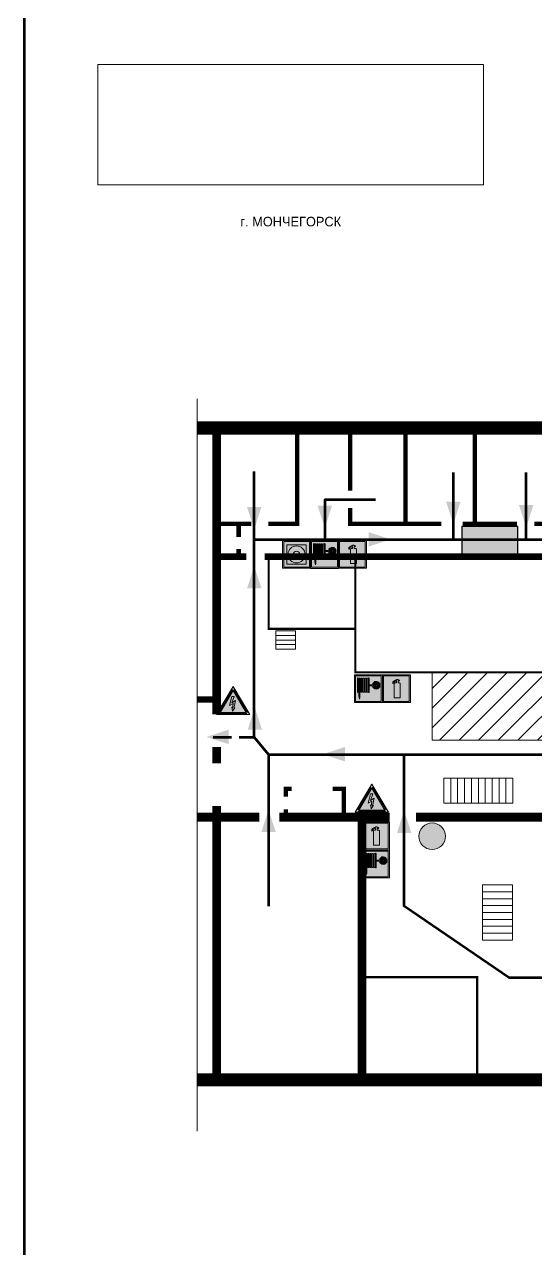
# Model space of a CAD drawing. Header units: millimetres. Extents: x 13114 to 67229, y 22859 to 38520.
# Drawn here: x 20243.1 to 20393, y 30531.2 to 30889.8 of the extents above; entities that cross this region are included whole.
import ezdxf

# ---------------------------------------------------------------- set-up
doc = ezdxf.new("R2010")
doc.units = ezdxf.units.MM
doc.layers.add('План_Штампы', color=7, linetype='Continuous')
doc.styles.add('обычный', font='arial.ttf')
picture_1 = doc.add_image_def('image1.jpg', size_in_pixel=(337, 105))

# ---------------------------------------------------------------- blocks, each defined once
blk = doc.blocks.new('A$C7B8C2D5B')
at = {"lineweight": 0}
h = blk.add_hatch(color=5, dxfattribs=at)
h.dxf.hatch_style = 1
h.paths.add_polyline_path([(1.4, -3.02, 1), (-2.11, -3.02, 1)])
at = {"color": 5, "lineweight": 0}
blk.add_circle((-0.36, -3.02), 1.75, dxfattribs=at)
blk = doc.blocks.new('A$C32E8229D')
at = {"true_color": 0xffffff}
blk.add_hatch(color=7, dxfattribs=at).paths.add_polyline_path([(0, 0), (0, -8), (16, -8), (16, 0)])
h = blk.add_hatch(color=126)
h.paths.add_polyline_path([(0.2, -0.2), (15.8, -0.2), (15.8, -7.8), (0.2, -7.8)])
h.paths.add_polyline_path([(13.49, -2.05), (12.08, -2.05), (11.37, -2.63, 0.162397), (11.29, -2.84), (11.29, -3.63), (10.35, -3.63), (10.35, -4.05), (11.68, -4.05), (11.68, -3.48), (12.26, -4.28), (11.29, -5.1), (11.29, -6.78), (11.85, -6.78), (11.85, -5.44), (12.8, -4.64), (12.8, -5.94), (14.46, -5.94), (14.46, -5.39), (13.45, -5.39), (13.45, -3.97), (12.46, -2.59), (13.15, -2.59), (13.69, -3.34), (14.18, -3)], flags=16)
h.paths.add_polyline_path([(10.74, -1.82, 1), (11.8, -1.82, 1)], flags=16)
h.paths.add_polyline_path([(9.39, -3.59), (5.99, -3.59), (6.56, -3.03), (5.91, -3.03), (5.1, -3.83), (5.91, -4.64), (6.56, -4.64), (5.99, -4.09), (9.39, -4.09)], flags=16)
h.paths.add_polyline_path([(4.29, -1.08), (1.72, -1.08), (1.72, -6.6), (4.29, -6.6)], flags=16)
at = {"color": 126}
blk.add_lwpolyline([(16, -8), (0, -8), (0, 0), (16, 0)], close=True, dxfattribs=at)
blk = doc.blocks.new('A$C37112FD5')
at = {"true_color": 0xf5f5ff}
h = blk.add_hatch(color=7, dxfattribs=at)
h.dxf.hatch_style = 1
h.paths.add_polyline_path([(12.8, -7.4), (0, -7.4), (0, -20.2), (12.8, -20.2)])
h.paths.add_polyline_path([(12.29, -7.91), (12.29, -19.69), (0.51, -19.69), (0.51, -7.91)], flags=16)
h.paths.add_polyline_path([(4.98, -9.04, -0.42597), (5.17, -9.22), (5.17, -12.25), (5.17, -15.29, -0.432244), (4.98, -15.47), (4.83, -15.47, -0.42597), (4.64, -15.29), (4.64, -12.25), (4.64, -9.22, -0.432244), (4.83, -9.04)], flags=0)
h.paths.add_polyline_path([(4.28, -9.22), (4.28, -12.25), (4.28, -15.29, -0.432244), (4.09, -15.47), (3.94, -15.47, -0.42597), (3.75, -15.29), (3.75, -12.25), (3.75, -9.22, -0.432244), (3.94, -9.04), (4.09, -9.04, -0.42597)], flags=0)
h.paths.add_polyline_path([(5.72, -9.04), (5.87, -9.04, -0.42597), (6.06, -9.22), (6.06, -12.25), (6.06, -15.29, -0.432244), (5.87, -15.47), (5.72, -15.47, -0.42597), (5.53, -15.29), (5.53, -12.25), (5.53, -9.22, -0.432244)], flags=0)
h.paths.add_polyline_path([(6.42, -8.9), (6.5, -8.9, -0.42597), (6.69, -9.08), (6.69, -12.03), (8.21, -12.03, -15.824349), (8.21, -12.47), (6.69, -12.47), (6.69, -15.42, -0.432244), (6.5, -15.6), (6.42, -15.6)], flags=0)
h.paths.add_polyline_path([(3.39, -9.22), (3.39, -12.25), (3.39, -15.29, -0.432244), (3.2, -15.47), (3.05, -15.47, -0.42597), (2.85, -15.29), (2.85, -12.25), (2.85, -9.22, -0.432244), (3.05, -9.04), (3.2, -9.04, -0.42597)], flags=0)
h.paths.add_polyline_path([(2.5, -9.22), (2.5, -16.71), (1.96, -16.71), (1.96, -9.22, -0.432244), (2.15, -9.04), (2.31, -9.04, -0.42597)], flags=0)
h.paths.add_polyline_path([(1.61, -8.9), (1.61, -15.6), (1.57, -15.6, -0.42597), (1.37, -15.42), (1.37, -12.03), (1.37, -9.09, -0.432244), (1.57, -8.9)], flags=0)
h.paths.add_polyline_path([(9.76, -10.81), (9.76, -12.03), (8.49, -12.03, -0.336371)], flags=0)
h.paths.add_polyline_path([(8.49, -12.47), (9.76, -12.47), (9.76, -13.7, -0.336371)], flags=0)
h.paths.add_polyline_path([(10.11, -10.81, -0.336371), (11.38, -12.03), (10.11, -12.03)], flags=0)
h.paths.add_polyline_path([(10.11, -12.47), (11.38, -12.47, -0.336371), (10.11, -13.7)], flags=0)
h.paths.add_polyline_path([(2.5, -16.84), (2.5, -17.05), (1.97, -17.05), (1.97, -16.84)], flags=0)
h.paths.add_polyline_path([(2.5, -17.24, -0.033778), (2.24, -18.6, -0.033778), (1.97, -17.24)], flags=0)
h = blk.add_hatch(color=242)
h.dxf.hatch_style = 1
h.paths.add_polyline_path([(12.29, -7.91), (0.51, -7.91), (0.51, -19.69), (12.29, -19.69)])
h.paths.add_polyline_path([(6.42, -15.6), (6.42, -8.9), (6.5, -8.9, -0.42597), (6.69, -9.08), (6.69, -12.03), (8.21, -12.03, -15.824349), (8.21, -12.47), (6.69, -12.47), (6.69, -15.42, -0.432244), (6.5, -15.6)], flags=16)
h.paths.add_polyline_path([(5.87, -15.47), (5.72, -15.47, -0.42597), (5.53, -15.29), (5.53, -12.25), (5.53, -9.22, -0.432244), (5.72, -9.04), (5.87, -9.04, -0.42597), (6.06, -9.22), (6.06, -12.25), (6.06, -15.29, -0.432244)], flags=16)
h.paths.add_polyline_path([(4.98, -15.47), (4.83, -15.47, -0.42597), (4.64, -15.29), (4.64, -12.25), (4.64, -9.22, -0.432244), (4.83, -9.04), (4.98, -9.04, -0.42597), (5.17, -9.22), (5.17, -12.25), (5.17, -15.29, -0.432244)], flags=16)
h.paths.add_polyline_path([(4.09, -15.47), (3.94, -15.47, -0.42597), (3.75, -15.29), (3.75, -12.25), (3.75, -9.22, -0.432244), (3.94, -9.04), (4.09, -9.04, -0.42597), (4.28, -9.22), (4.28, -12.25), (4.28, -15.29, -0.432244)], flags=16)
h.paths.add_polyline_path([(3.2, -15.47), (3.05, -15.47, -0.42597), (2.85, -15.29), (2.85, -12.25), (2.85, -9.22, -0.432244), (3.05, -9.04), (3.2, -9.04, -0.42597), (3.39, -9.22), (3.39, -12.25), (3.39, -15.29, -0.432244)], flags=16)
h.paths.add_polyline_path([(2.5, -17.05), (1.97, -17.05), (1.97, -16.84), (2.5, -16.84)], flags=16)
h.paths.add_polyline_path([(2.5, -17.24, -0.033778), (2.24, -18.6, -0.033778), (1.97, -17.24)], flags=16)
h.paths.add_polyline_path([(2.5, -16.71), (1.96, -16.71), (1.96, -9.22, -0.432244), (2.15, -9.04), (2.31, -9.04, -0.42597), (2.5, -9.22)], flags=16)
h.paths.add_polyline_path([(1.61, -15.6), (1.57, -15.6, -0.42597), (1.37, -15.42), (1.37, -12.03), (1.37, -9.09, -0.432244), (1.57, -8.9), (1.61, -8.9)], flags=16)
h.paths.add_polyline_path([(8.49, -12.47), (9.76, -12.47), (9.76, -13.7, -0.336371)], flags=0)
h.paths.add_polyline_path([(10.11, -13.7), (10.11, -12.47), (11.38, -12.47, -0.336371)], flags=0)
h.paths.add_polyline_path([(8.49, -12.03, -0.336371), (9.76, -10.81), (9.76, -12.03)], flags=0)
h.paths.add_polyline_path([(10.11, -12.03), (10.11, -10.81, -0.336371), (11.38, -12.03)], flags=0)
h = blk.add_hatch(color=7, dxfattribs=at)
h.dxf.hatch_style = 1
h.paths.add_polyline_path([(1.61, -8.9), (1.57, -8.9, 0.432244), (1.37, -9.09), (1.37, -12.03), (1.37, -15.42, 0.42597), (1.57, -15.6), (1.61, -15.6)])
h.paths.add_polyline_path([(2.5, -9.22, 0.42597), (2.31, -9.04), (2.15, -9.04, 0.432244), (1.96, -9.22), (1.96, -16.71), (2.5, -16.71)])
h.paths.add_polyline_path([(2.5, -16.84), (1.97, -16.84), (1.97, -17.05), (2.5, -17.05)])
h.paths.add_polyline_path([(2.5, -17.24), (1.97, -17.24, 0.033778), (2.24, -18.6, 0.033778)])
h.paths.add_polyline_path([(3.39, -12.25), (3.39, -9.22, 0.42597), (3.2, -9.04), (3.05, -9.04, 0.432244), (2.85, -9.22), (2.85, -12.25), (2.85, -15.29, 0.42597), (3.05, -15.47), (3.2, -15.47, 0.432244), (3.39, -15.29)])
h.paths.add_polyline_path([(4.28, -12.25), (4.28, -9.22, 0.42597), (4.09, -9.04), (3.94, -9.04, 0.432244), (3.75, -9.22), (3.75, -12.25), (3.75, -15.29, 0.42597), (3.94, -15.47), (4.09, -15.47, 0.432244), (4.28, -15.29)])
h.paths.add_polyline_path([(5.17, -12.25), (5.17, -9.22, 0.42597), (4.98, -9.04), (4.83, -9.04, 0.432244), (4.64, -9.22), (4.64, -12.25), (4.64, -15.29, 0.42597), (4.83, -15.47), (4.98, -15.47, 0.432244), (5.17, -15.29)])
h.paths.add_polyline_path([(6.06, -12.25), (6.06, -9.22, 0.42597), (5.87, -9.04), (5.72, -9.04, 0.432244), (5.53, -9.22), (5.53, -12.25), (5.53, -15.29, 0.42597), (5.72, -15.47), (5.87, -15.47, 0.432244), (6.06, -15.29)])
h.paths.add_polyline_path([(6.69, -12.47), (8.21, -12.47, 15.824349), (8.21, -12.03), (6.69, -12.03), (6.69, -9.08, 0.42597), (6.5, -8.9), (6.42, -8.9), (6.42, -15.6), (6.5, -15.6, 0.432244), (6.69, -15.42)])
h.paths.add_polyline_path([(8.49, -12.47), (9.76, -12.47), (9.76, -13.7, -0.336371)], flags=16)
h.paths.add_polyline_path([(8.49, -12.03, -0.336371), (9.76, -10.81), (9.76, -12.03)], flags=16)
h.paths.add_polyline_path([(10.11, -12.47), (11.38, -12.47, -0.336371), (10.11, -13.7)], flags=16)
h.paths.add_polyline_path([(10.11, -12.03), (10.11, -10.81, -0.336371), (11.38, -12.03)], flags=16)
h = blk.add_hatch(color=242)
h.dxf.hatch_style = 1
h.paths.add_polyline_path([(9.76, -10.81, 0.336371), (8.49, -12.03), (9.76, -12.03)])
h.paths.add_polyline_path([(10.11, -10.81), (10.11, -12.03), (11.38, -12.03, 0.336371)])
h.paths.add_polyline_path([(11.38, -12.47), (10.11, -12.47), (10.11, -13.7, 0.336371)])
h.paths.add_polyline_path([(9.76, -12.47), (8.49, -12.47, 0.336371), (9.76, -13.7)])
at = {"color": 242, "lineweight": 5}
for p, q in [((0, -20.2), (0, -7.4)), ((0, -7.4), (12.8, -7.4)), ((1.37, -12.03), (1.37, -9.08)), ((1.57, -8.9), (1.61, -8.9)), ((1.61, -8.9), (1.61, -15.6)), ((1.96, -16.71), (1.96, -9.22)), ((2.15, -9.04), (2.31, -9.04)), ((2.5, -16.71), (2.5, -9.22)), ((2.85, -12.25), (2.85, -9.22)), ((3.05, -9.04), (3.2, -9.04)), ((3.39, -12.25), (3.39, -9.22)), ((3.75, -12.25), (3.75, -9.22)), ((3.94, -9.04), (4.09, -9.04)), ((4.28, -12.25), (4.28, -9.22)), ((4.64, -12.25), (4.64, -9.22)), ((4.83, -9.04), (4.98, -9.04)), ((5.17, -12.25), (5.17, -9.22)), ((5.53, -12.25), (5.53, -9.22)), ((5.72, -9.04), (5.87, -9.04)), ((6.06, -12.25), (6.06, -9.22)), ((6.42, -8.9), (6.42, -15.6)), ((6.5, -8.9), (6.42, -8.9)), ((6.69, -12.03), (6.69, -9.08)), ((9.76, -10.81), (9.76, -12.03)), ((10.11, -10.81), (10.11, -12.03)), ((12.8, -20.2), (12.8, -7.4)), ((1.37, -12.03), (1.37, -15.42)), ((1.57, -15.6), (1.61, -15.6)), ((1.96, -16.71), (2.5, -16.71)), ((2.85, -12.25), (2.85, -15.29)), ((3.05, -15.47), (3.2, -15.47)), ((3.39, -12.25), (3.39, -15.29)), ((3.75, -12.25), (3.75, -15.29)), ((3.94, -15.47), (4.09, -15.47)), ((4.28, -12.25), (4.28, -15.29)), ((4.64, -12.25), (4.64, -15.29)), ((4.83, -15.47), (4.98, -15.47)), ((5.17, -12.25), (5.17, -15.29)), ((5.53, -12.25), (5.53, -15.29)), ((5.72, -15.47), (5.87, -15.47)), ((6.06, -12.25), (6.06, -15.29)), ((6.42, -15.6), (6.5, -15.6)), ((8.21, -12.03), (6.69, -12.03)), ((8.21, -12.47), (6.69, -12.47)), ((6.69, -12.47), (6.69, -15.42)), ((9.76, -12.03), (8.49, -12.03)), ((9.76, -12.47), (8.49, -12.47)), ((9.76, -12.47), (9.76, -13.7)), ((11.38, -12.03), (10.11, -12.03)), ((11.38, -12.47), (10.11, -12.47)), ((10.11, -12.47), (10.11, -13.7)), ((0, -20.2), (12.8, -20.2)), ((1.97, -16.84), (2.5, -16.84)), ((1.97, -17.05), (1.97, -16.84)), ((2.5, -17.05), (1.97, -17.05)), ((1.97, -17.24), (2.5, -17.24)), ((2.5, -16.84), (2.5, -17.05))]:
    blk.add_line(p, q, dxfattribs=at)
blk.add_lwpolyline([(0.51, -7.91), (12.29, -7.91), (12.29, -19.69), (0.51, -19.69)], close=True, dxfattribs=at)
for centre, radius, start, end in [((1.56, -9.09), 0.182, 87.1027, 180.6071), ((2.15, -9.22), 0.182, 87.1027, 180.6071), ((2.32, -9.22), 0.182, 359.3929, 92.8973), ((3.04, -9.22), 0.182, 87.1027, 180.6071), ((3.21, -9.22), 0.182, 359.3929, 92.8973), ((3.93, -9.22), 0.182, 87.1027, 180.6071), ((4.1, -9.22), 0.182, 359.3929, 92.8973), ((4.82, -9.22), 0.182, 87.1027, 180.6071), ((4.99, -9.22), 0.182, 359.3929, 92.8973), ((5.71, -9.22), 0.182, 87.1027, 180.6071), ((5.88, -9.22), 0.182, 359.3929, 92.8973), ((6.51, -9.09), 0.182, 359.3929, 92.8973), ((9.93, -12.25), 1.74, 187.2319, 172.7681), ((9.93, -12.25), 1.46, 96.9927, 171.3585), ((9.93, -12.25), 1.46, 8.6415, 83.0073), ((1.56, -15.42), 0.182, 179.3929, 272.8973), ((3.04, -15.29), 0.182, 179.3929, 272.8973), ((3.21, -15.29), 0.182, 267.1027, 0.6071), ((3.93, -15.29), 0.182, 179.3929, 272.8973), ((4.1, -15.29), 0.182, 267.1027, 0.6071), ((4.82, -15.29), 0.182, 179.3929, 272.8973), ((4.99, -15.29), 0.182, 267.1027, 0.6071), ((5.71, -15.29), 0.182, 179.3929, 272.8973), ((5.88, -15.29), 0.182, 267.1027, 0.6071), ((6.51, -15.42), 0.182, 267.1027, 0.6071), ((9.93, -12.25), 1.46, 188.6415, 263.0073), ((9.93, -12.25), 1.46, 276.9927, 351.3585), ((12.17, -15.98), 10.27, 187.041, 194.7793), ((-7.7, -15.98), 10.27, 345.2207, 352.959)]:
    blk.add_arc(centre, radius, start, end, dxfattribs=at)
blk = doc.blocks.new('A$C3AD82952')
at = {"true_color": 0xf5f5ff}
h = blk.add_hatch(color=7, dxfattribs=at)
h.dxf.hatch_style = 1
h.paths.add_polyline_path([(8.21, 8.73, 0.414214), (7.89, 9.05), (7.22, 9.05), (7.22, 9.92), (7.59, 9.92, 1), (7.57, 10.36), (7.22, 10.36), (7.22, 10.6), (6.43, 10.6), (6.43, 10.36), (6.01, 10.36), (4.74, 9.59), (4.74, 8.69), (4.98, 8.73), (4.98, 9.26), (6.12, 9.91), (6.43, 9.91), (6.43, 9.05), (5.76, 9.05, 0.414214), (5.44, 8.73), (5.44, 2.2), (8.21, 2.2)], flags=0)
h.paths.add_polyline_path([(12.8, 12.8), (0, 12.8), (0, 0), (12.8, 0)])
h.paths.add_polyline_path([(0.51, 12.29), (12.29, 12.29), (12.29, 0.51), (0.51, 0.51)], flags=16)
h.paths.add_polyline_path([(4.74, 9.59), (6.01, 10.36), (6.43, 10.36), (6.43, 10.6), (7.22, 10.6), (7.22, 10.36), (7.59, 10.36, -0.94586), (7.59, 9.92), (7.22, 9.92), (7.22, 9.05), (7.89, 9.05, -0.414214), (8.21, 8.73), (8.21, 2.2), (5.44, 2.2), (5.44, 8.73, -0.414214), (5.76, 9.05), (6.43, 9.05), (6.43, 9.91), (6.12, 9.91), (4.98, 9.26), (4.98, 8.73), (4.74, 8.69)], flags=0)
h = blk.add_hatch(color=242)
h.dxf.hatch_style = 1
h.paths.add_polyline_path([(12.29, 12.29), (0.51, 12.29), (0.51, 0.51), (12.29, 0.51)])
h.paths.add_polyline_path([(4.74, 8.69), (4.74, 9.59), (6.01, 10.36), (6.43, 10.36), (6.43, 10.6), (7.22, 10.6), (7.22, 10.36), (7.59, 10.36, -0.94586), (7.59, 9.92), (7.22, 9.92), (7.22, 9.05), (7.89, 9.05, -0.414214), (8.21, 8.73), (8.21, 2.2), (5.44, 2.2), (5.44, 8.73, -0.414214), (5.76, 9.05), (6.43, 9.05), (6.43, 9.91), (6.12, 9.91), (4.98, 9.26), (4.98, 8.73)], flags=16)
h = blk.add_hatch(color=7, dxfattribs=at)
h.dxf.hatch_style = 1
h.paths.add_polyline_path([(8.21, 8.73, 0.414214), (7.89, 9.05), (7.22, 9.05), (7.22, 9.92), (7.59, 9.92, 1), (7.57, 10.36), (7.22, 10.36), (7.22, 10.6), (6.43, 10.6), (6.43, 10.36), (6.01, 10.36), (4.74, 9.59), (4.74, 8.69), (4.98, 8.73), (4.98, 9.26), (6.12, 9.91), (6.43, 9.91), (6.43, 9.05), (5.76, 9.05, 0.414214), (5.44, 8.73), (5.44, 2.2), (8.21, 2.2)])
at = {"color": 242, "lineweight": 5}
for p, q in [((0, 0), (0, 12.8)), ((0, 12.8), (12.8, 12.8)), ((12.8, 0), (12.8, 12.8)), ((6.01, 10.36), (4.74, 9.59)), ((4.74, 9.59), (4.74, 8.69)), ((4.74, 8.69), (4.98, 8.73)), ((4.98, 9.26), (6.12, 9.91)), ((4.98, 8.73), (4.98, 9.26)), ((5.44, 2.2), (5.44, 8.73)), ((5.76, 9.05), (6.43, 9.05)), ((6.01, 10.36), (6.43, 10.36)), ((6.12, 9.91), (6.43, 9.91)), ((7.22, 10.6), (6.43, 10.6)), ((6.43, 10.6), (6.43, 10.36)), ((6.43, 9.91), (6.43, 9.05)), ((7.22, 10.36), (7.22, 10.6)), ((7.59, 10.36), (7.22, 10.36)), ((7.22, 9.05), (7.22, 9.92)), ((7.59, 9.92), (7.22, 9.92)), ((7.89, 9.05), (7.22, 9.05)), ((8.21, 2.2), (8.21, 8.73)), ((0, 0), (12.8, 0)), ((5.44, 2.2), (8.21, 2.2))]:
    blk.add_line(p, q, dxfattribs=at)
blk.add_lwpolyline([(0.51, 12.29), (12.29, 12.29), (12.29, 0.51), (0.51, 0.51)], close=True, dxfattribs=at)
for centre, radius, start, end in [((5.76, 8.73), 0.32, 90, 180), ((7.58, 10.14), 0.223, 273.1875, 86.8125), ((7.89, 8.73), 0.32, 0, 90)]:
    blk.add_arc(centre, radius, start, end, dxfattribs=at)
blk = doc.blocks.new('A$C54414219')
at = {"true_color": 0xffffff}
h = blk.add_hatch(color=7, dxfattribs=at)
h.paths.add_polyline_path([(2.39, -9.45), (2.39, -18.3), (11.23, -18.3), (11.23, -9.45)], flags=0)
h.paths.add_polyline_path([(10.71, -13.87, -1), (2.92, -13.87, -1)], flags=0)
h.paths.add_polyline_path([(8.3, -13.87, -1), (5.33, -13.87, -1)], flags=0)
h.paths.add_polyline_path([(0.41, -7.47), (0.41, -20.27), (13.21, -20.27), (13.21, -7.47)])
h.paths.add_polyline_path([(0.92, -19.77), (12.71, -19.77), (12.71, -7.98), (0.92, -7.98)], flags=16)
h.paths.add_polyline_path([(11.23, -9.45), (11.23, -18.3), (2.39, -18.3), (2.39, -9.45)], flags=0)
at = {"lineweight": 5}
h = blk.add_hatch(color=242, dxfattribs=at)
h.paths.add_polyline_path([(12.71, -7.98), (0.92, -7.98), (0.92, -19.77), (12.71, -19.77)])
h.paths.add_polyline_path([(11.23, -18.3), (2.39, -18.3), (2.39, -9.45), (11.23, -9.45)], flags=16)
h.paths.add_polyline_path([(10.71, -13.87, -1), (2.92, -13.87, -1)], flags=0)
h.paths.add_polyline_path([(8.3, -13.87, -1), (5.33, -13.87, -1)], flags=0)
at = {"true_color": 0xffffff}
h = blk.add_hatch(color=7, dxfattribs=at)
h.paths.add_polyline_path([(2.39, -9.45), (2.39, -18.3), (11.23, -18.3), (11.23, -9.45)])
h.paths.add_polyline_path([(10.71, -13.87, -1), (2.92, -13.87, -1)], flags=16)
h.paths.add_polyline_path([(8.3, -13.87, -1), (5.33, -13.87, -1)], flags=0)
at = {"lineweight": 5}
h = blk.add_hatch(color=242, dxfattribs=at)
h.paths.add_polyline_path([(2.92, -13.87, 1), (10.71, -13.87, 1)])
h.paths.add_polyline_path([(8.3, -13.87, -1), (5.33, -13.87, -1)], flags=16)
at = {"color": 242, "lineweight": 5}
for p, q in [((0.41, -20.27), (0.41, -7.47)), ((0.41, -7.47), (13.21, -7.47)), ((0.41, -7.47), (13.21, -7.47)), ((13.21, -20.27), (13.21, -7.47)), ((0.41, -20.27), (13.21, -20.27))]:
    blk.add_line(p, q, dxfattribs=at)
for points in [[(0.92, -7.98), (12.71, -7.98), (12.71, -19.77), (0.92, -19.77)], [(2.39, -9.45), (11.23, -9.45), (11.23, -18.3), (2.39, -18.3)]]:
    blk.add_lwpolyline(points, close=True, dxfattribs=at)
for radius in [3.89, 1.49]:
    blk.add_circle((6.81, -13.87), radius, dxfattribs=at)
blk = doc.blocks.new('A$C3E6D3DDE')
at = {"lineweight": 5}
h = blk.add_hatch(color=40, dxfattribs=at)
h.paths.add_polyline_path([(24.1, 1.45), (16.46, -11.35), (31.74, -11.35)])
h.paths.add_polyline_path([(24.09, -0.46), (30.03, -10.41), (18.14, -10.41)], flags=16)
h.paths.add_polyline_path([(24.54, -3.08), (23.41, -6.02), (25.13, -5.01), (24.33, -8.5), (24.82, -8.27), (23.79, -9.86), (23.4, -8.04), (23.8, -8.43), (24.04, -6.29), (22.39, -7.25), (23.44, -3.08)], flags=0)
h = blk.add_hatch(color=256, dxfattribs=at)
h.paths.add_polyline_path([(24.37, 0.03, 0.567511), (23.82, 0.03), (17.59, -10.4, 0.582454), (17.86, -10.88), (30.32, -10.88, 0.582149), (30.6, -10.4)])
h.paths.add_polyline_path([(24.09, -0.46), (18.14, -10.41), (30.03, -10.41)], flags=16)
h.paths.add_polyline_path([(24.54, -3.08), (23.41, -6.02), (25.13, -5.01), (24.33, -8.5), (24.82, -8.27), (23.79, -9.86), (23.4, -8.04), (23.8, -8.43), (24.04, -6.29), (22.39, -7.25), (23.44, -3.08)], flags=0)
h = blk.add_hatch(color=40, dxfattribs=at)
h.paths.add_polyline_path([(24.09, -0.46), (18.14, -10.41), (30.03, -10.41)])
h.paths.add_polyline_path([(24.82, -8.27), (23.79, -9.86), (23.4, -8.04), (23.8, -8.43), (24.04, -6.29), (22.39, -7.25), (23.44, -3.08), (24.54, -3.08), (23.41, -6.02), (25.13, -5.01), (24.33, -8.5)], flags=16)
at = {"color": 40, "lineweight": 5}
for p, q in [((16.46, -11.35), (24.1, 1.45)), ((24.1, 1.45), (31.74, -11.35))]:
    blk.add_line(p, q, dxfattribs=at)
at = {"lineweight": 5}
for p, q in [((17.59, -10.4), (23.82, 0.03)), ((24.37, 0.03), (30.6, -10.4)), ((18.14, -10.41), (24.09, -0.46)), ((23.44, -3.08), (22.39, -7.25)), ((23.41, -6.02), (24.54, -3.08)), ((25.13, -5.01), (23.41, -6.02)), ((24.54, -3.08), (23.44, -3.08)), ((24.09, -0.46), (30.03, -10.41)), ((24.33, -8.5), (25.13, -5.01)), ((17.86, -10.88), (30.32, -10.88)), ((18.14, -10.41), (30.03, -10.41)), ((22.39, -7.25), (24.04, -6.29)), ((23.8, -8.43), (23.4, -8.04)), ((23.4, -8.04), (23.79, -9.86)), ((23.79, -9.86), (24.82, -8.27)), ((24.04, -6.29), (23.8, -8.43)), ((24.82, -8.27), (24.33, -8.5))]:
    blk.add_line(p, q, dxfattribs=at)
at = {"color": 50, "lineweight": 5}
blk.add_line((31.74, -11.35), (16.46, -11.35), dxfattribs=at)

msp = doc.modelspace()

# ---------------------------------------------------------------- hatches: boundary and pattern name
at = {"lineweight": 0}
h = msp.add_hatch(dxfattribs=at)
h.set_pattern_fill('ANSI31', color=256, scale=1.28)
h.set_pattern_definition([(45, (-1883.78, 20265.3152), (-2.87368196, 2.87368196), [])])
h.paths.add_polyline_path([(20407.66, 30680.09), (20407.66, 30700.01), (20362.7, 30700.01), (20362.7, 30680.09)])
h.paths.add_polyline_path([(20491.62, 30679.45), (20491.62, 30700.01), (20449.43, 30700.01), (20449.43, 30679.45)])

# ---------------------------------------------------------------- linework, layer by layer
at = {"color": 1, "lineweight": 100}
msp.add_lwpolyline([(20243.15, 30895.27), (20843.15, 30895.27), (20843.15, 30500.27), (20243.15, 30500.27)], close=True, dxfattribs=at)
at = {"lineweight": 0}
msp.add_lwpolyline([(20293.8, 30780.14), (20293.8, 30565.53)], dxfattribs=at)
for points, const_width in [([(20293.8, 30771.6), (20606.37, 30771.6), (20606.37, 30667.08)], 3.84), ([(20299.46, 30687.65), (20299.46, 30771.53)], 2.56), ([(20314.66, 30743.47), (20323.14, 30743.47), (20323.14, 30771.71)], 1.28), ([(20338.68, 30771.29), (20338.68, 30753.21)], 1.28), ([(20354.84, 30743.47), (20354.84, 30771.43)], 1.28), ([(20375.23, 30743.47), (20375.23, 30771.43)], 1.28), ([(20313.56, 30733.9), (20451.21, 30733.9), (20451.21, 30763.97)], 1.92), ([(20338.68, 30748.16), (20338.68, 30743.47), (20365.4, 30743.47)], 1.28), ([(20305.95, 30739.6), (20305.95, 30743.47), (20300.2, 30743.47), (20309.69, 30743.47)], 1.28), ([(20371.62, 30743.47), (20387.6, 30743.47)], 1.28), ([(20392.67, 30743.47), (20397.87, 30743.47)], 1.28), ([(20305.95, 30733.9), (20305.95, 30736.16)], 1.28), ([(20299.4, 30733.9), (20308.15, 30733.9)], 1.92), ([(20314.73, 30733.9), (20314.73, 30712.71), (20340.16, 30712.71), (20340.16, 30733.93), (20340.16, 30700.01), (20527.24, 30700.01), (20527.24, 30674.1), (20563.35, 30674.1)], 0.64), ([(20293.8, 30692.03), (20299.29, 30692.03)], 1.92), ([(20299.46, 30673.29), (20299.46, 30678.1)], 2.56), ([(20319.78, 30663.59), (20319.78, 30665.85), (20321.53, 30665.85)], 1.28), ([(20333.47, 30665.85), (20336.77, 30665.85), (20336.77, 30657.39)], 1.28), ([(20299.46, 30580.6), (20299.46, 30660.8)], 2.56), ([(20319.78, 30657.86), (20319.78, 30659.85)], 1.28), ([(20293.8, 30657.55), (20312.01, 30657.55)], 2.56), ([(20317.84, 30657.55), (20350.23, 30657.55)], 2.56), ([(20342.07, 30657.55), (20342.07, 30581.63)], 2.56), ([(20357.93, 30657.55), (20605.65, 30657.55)], 2.56), ([(20293.8, 30580.6), (20606.37, 30580.6), (20606.37, 30583.98)], 3.84)]:
    msp.add_lwpolyline(points, dxfattribs=dict(at, const_width=const_width))
at = {"color": 126, "lineweight": 100, "true_color": 0x008754}
for points in [[(20306.12, 30680.97), (20310.53, 30680.97), (20310.53, 30738.88), (20446.52, 30738.88), (20446.52, 30766.42), (20467.31, 30766.42), (20437.64, 30766.42), (20437.64, 30757.84)], [(20310.53, 30738.88), (20310.53, 30758.8)], [(20368.92, 30738.88), (20368.92, 30758.51)], [(20390.27, 30738.88), (20390.27, 30758.51)], [(20331.26, 30738.88), (20331.26, 30750.66), (20346.09, 30750.66)], [(20314.65, 30675.96), (20491.76, 30675.96), (20491.76, 30663.09), (20517.03, 30663.09), (20517.03, 30684.13), (20507.5, 30684.13), (20507.5, 30672.41)], [(20298.51, 30680.97), (20303.81, 30680.97)], [(20310.53, 30680.97), (20314.65, 30675.96)], [(20314.65, 30675.96), (20310.53, 30680.97)], [(20314.65, 30675.96), (20314.65, 30675.96), (20314.65, 30675.96), (20314.65, 30631.51)], [(20556.57, 30610.43), (20385.25, 30610.43), (20354.44, 30631.51), (20354.44, 30675.96)]]:
    msp.add_lwpolyline(points, dxfattribs=at)
at = {"lineweight": 0}
for points in [[(20316.84, 30710.77), (20322.65, 30710.77), (20322.65, 30712.11), (20316.84, 30712.11)], [(20316.84, 30709.44), (20322.65, 30709.44), (20322.65, 30710.77), (20316.84, 30710.77)], [(20316.84, 30708.11), (20322.65, 30708.11), (20322.65, 30709.44), (20316.84, 30709.44)], [(20316.84, 30706.77), (20322.65, 30706.77), (20322.65, 30708.11), (20316.84, 30708.11)], [(20362.7, 30700.01), (20407.66, 30700.01), (20407.66, 30680.09), (20362.7, 30680.09)], [(20366.11, 30668.97), (20366.11, 30661.67), (20368.13, 30661.67), (20368.13, 30668.97)], [(20368.13, 30668.97), (20368.13, 30661.67), (20370.15, 30661.67), (20370.15, 30668.97)], [(20370.15, 30668.97), (20370.15, 30661.67), (20372.17, 30661.67), (20372.17, 30668.97)], [(20372.17, 30668.97), (20372.17, 30661.67), (20374.2, 30661.67), (20374.2, 30668.97)], [(20374.2, 30668.97), (20374.2, 30661.67), (20376.22, 30661.67), (20376.22, 30668.97)], [(20376.22, 30668.97), (20376.22, 30661.67), (20378.24, 30661.67), (20378.24, 30668.97)], [(20378.24, 30668.97), (20378.24, 30661.67), (20380.26, 30661.67), (20380.26, 30668.97)], [(20380.26, 30668.97), (20380.26, 30661.67), (20382.29, 30661.67), (20382.29, 30668.97)], [(20382.29, 30668.97), (20382.29, 30661.67), (20384.31, 30661.67), (20384.31, 30668.97)], [(20384.31, 30668.97), (20384.31, 30661.67), (20386.33, 30661.67), (20386.33, 30668.97)], [(20377.41, 30635.67), (20386.23, 30635.67), (20386.23, 30637.7), (20377.41, 30637.7)], [(20377.41, 30633.65), (20386.23, 30633.65), (20386.23, 30635.67), (20377.41, 30635.67)], [(20377.41, 30631.63), (20386.23, 30631.63), (20386.23, 30633.65), (20377.41, 30633.65)], [(20377.41, 30629.61), (20386.23, 30629.61), (20386.23, 30631.63), (20377.41, 30631.63)], [(20377.41, 30627.58), (20386.23, 30627.58), (20386.23, 30629.61), (20377.41, 30629.61)], [(20377.41, 30625.56), (20386.23, 30625.56), (20386.23, 30627.58), (20377.41, 30627.58)], [(20377.41, 30623.54), (20386.23, 30623.54), (20386.23, 30625.56), (20377.41, 30625.56)], [(20377.41, 30621.52), (20386.23, 30621.52), (20386.23, 30623.54), (20377.41, 30623.54)]]:
    msp.add_lwpolyline(points, close=True, dxfattribs=at)
at = {"lineweight": 0, "const_width": 0.64}
msp.add_lwpolyline([(20342.07, 30581.63), (20375.86, 30581.63), (20375.86, 30610.66), (20342.07, 30610.66)], close=True, dxfattribs=at)
at = {"layer": 'План_Штампы', "color": 126, "true_color": 0x008754}
for points in [[(20366.76, 30749.96), (20370.99, 30749.95), (20368.9, 30743.46)], [(20308.38, 30748.43), (20312.61, 30748.42), (20310.52, 30741.93)], [(20329.07, 30748.83), (20333.31, 30748.82), (20331.21, 30742.33)], [(20388.13, 30749.02), (20392.36, 30749.01), (20390.27, 30742.52)], [(20344.04, 30736.83), (20344.05, 30741.06), (20350.54, 30738.96)], [(20312.64, 30724.57), (20308.41, 30724.58), (20310.5, 30731.08)], [(20312.82, 30683.16), (20308.59, 30683.17), (20310.69, 30689.66)], [(20303, 30683.18), (20302.99, 30678.95), (20296.49, 30681.04)], [(20337.1, 30678.1), (20337.09, 30673.87), (20330.6, 30675.97)], [(20316.85, 30653.18), (20312.61, 30653.19), (20314.71, 30659.69)], [(20356.6, 30652.88), (20352.36, 30652.89), (20354.46, 30659.39)]]:
    msp.add_solid(points, dxfattribs=at)

# ---------------------------------------------------------------- block references
for name, p, xscale, yscale, zscale in [('A$C54414219', (20318.56, 30743.44), 0.6400000000000001, 0.6400000000000001, 0.6400000000000001), ('A$C37112FD5', (20327.02, 30743.39), 0.6399983620643617, 0.6399983620643617, 0.6399983620643617), ('A$C3AD82952', (20335.21, 30730.47), 0.6400000000000001, 0.6400000000000001, 0.6400000000000001), ('A$C37112FD5', (20339.9, 30704.04), 0.6399983620643617, 0.6399983620643617, 0.6399983620643617), ('A$C3AD82952', (20348.09, 30691.11), 0.6400000000000001, 0.6400000000000001, 0.6400000000000001), ('A$C3E6D3DDE', (20288.93, 30694.92), 0.6400000000000001, 0.6400000000000001, 0.6400000000000001), ('A$C3E6D3DDE', (20329.59, 30666.31), 0.6400000000000001, 0.6400000000000001, 0.6400000000000001), ('A$C3AD82952', (20341.96, 30647.92), 0.6400000000000001, 0.6400000000000001, 0.6400000000000001), ('A$C7B8C2D5B', (20363.47, 30658.68), 2.229677417755127, 2.229677417755127, 2.229677417755127), ('A$C37112FD5', (20341.96, 30652.66), 0.6399983620643617, 0.6399983620643617, 0.6399983620643617)]:
    msp.add_blockref(name, p, dxfattribs=dict(xscale=xscale, yscale=yscale, zscale=zscale))
at = {"layer": 'План_Штампы', "color": 126, "true_color": 0x008754, "xscale": -1.024, "yscale": 1.024, "zscale": 1.024}
msp.add_blockref('A$C32E8229D', (20387.81, 30742.75), dxfattribs=at)

# ---------------------------------------------------------------- texts
at = {"lineweight": 0, "insert": (20321.22, 30832.05), "char_height": 2.8, "width": 126.6484, "attachment_point": 5, "style": 'обычный'}
msp.add_mtext('\\pi-8.4,l8.4,t8.4;{\\fProxima Nova Rg|b0|i0|c204|p2;г. МОНЧЕГОРСК\\H1.1997x; }', dxfattribs=at)

# ---------------------------------------------------------------- pictures from other files: only their frames are drawn
at = {"color": 7, "lineweight": 0, "true_color": 0xf5f5ff}
image = msp.add_image(picture_1, insert=(20264.63, 30842.84), size_in_units=(113.11, 35.24), dxfattribs=at)
image.dxf.flags = 7

doc.saveas('drawing.dxf')
